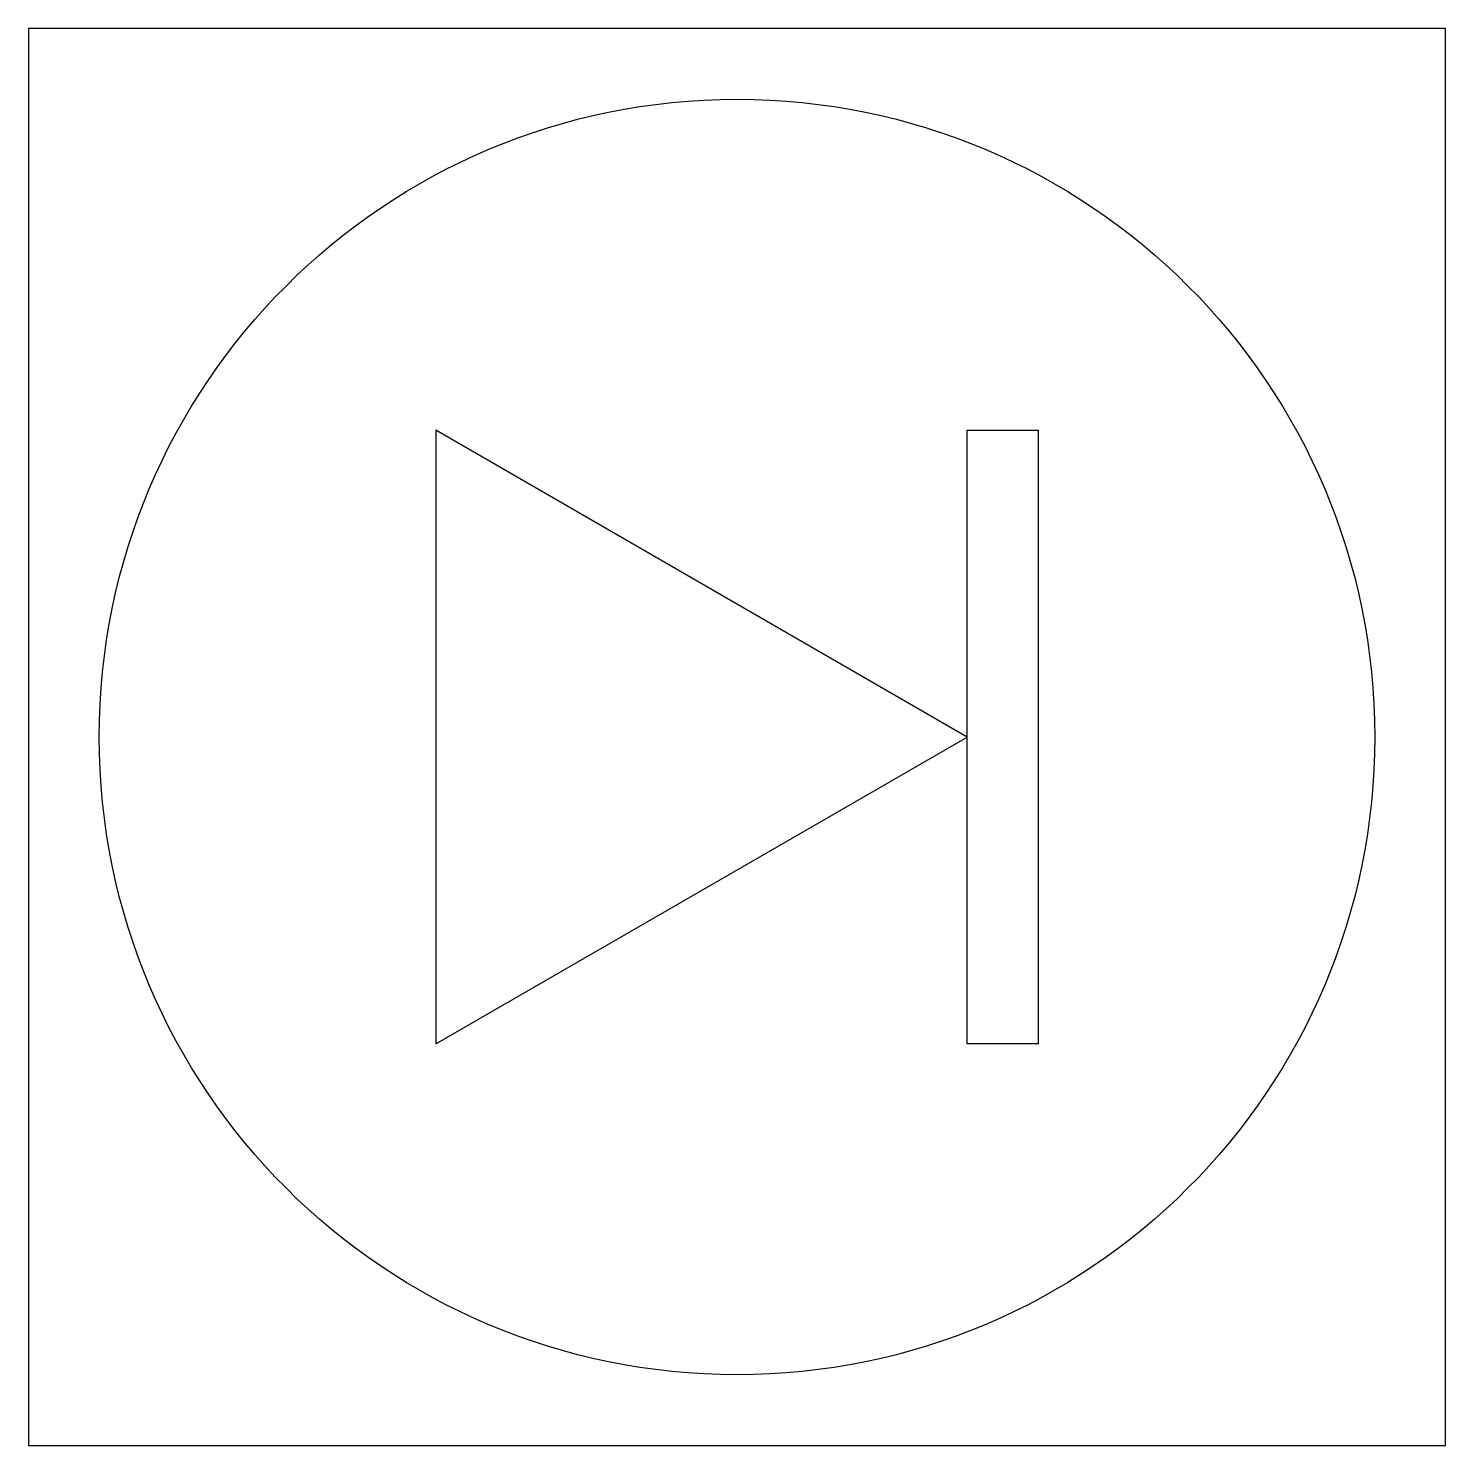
# Model space of a CAD drawing. Extents: x 0 to 1000, y 0 to 1000.
import ezdxf

# ---------------------------------------------------------------- set-up
doc = ezdxf.new("R2010")
doc.units = 0
doc.layers.get('0').update_dxf_attribs({"linetype": 'CONTINUOUS'})

msp = doc.modelspace()

# ---------------------------------------------------------------- linework, layer by layer
for points in [[(0, 0), (1000, 0), (1000, 1000), (0, 1000)], [(662.5, 500), (287.5, 716.5), (287.5, 283.5)], [(712.5, 283.5), (662.5, 283.5), (662.5, 716.5), (712.5, 716.5)]]:
    msp.add_lwpolyline(points, close=True)
msp.add_circle((500, 500), 450)

doc.saveas('drawing.dxf')
